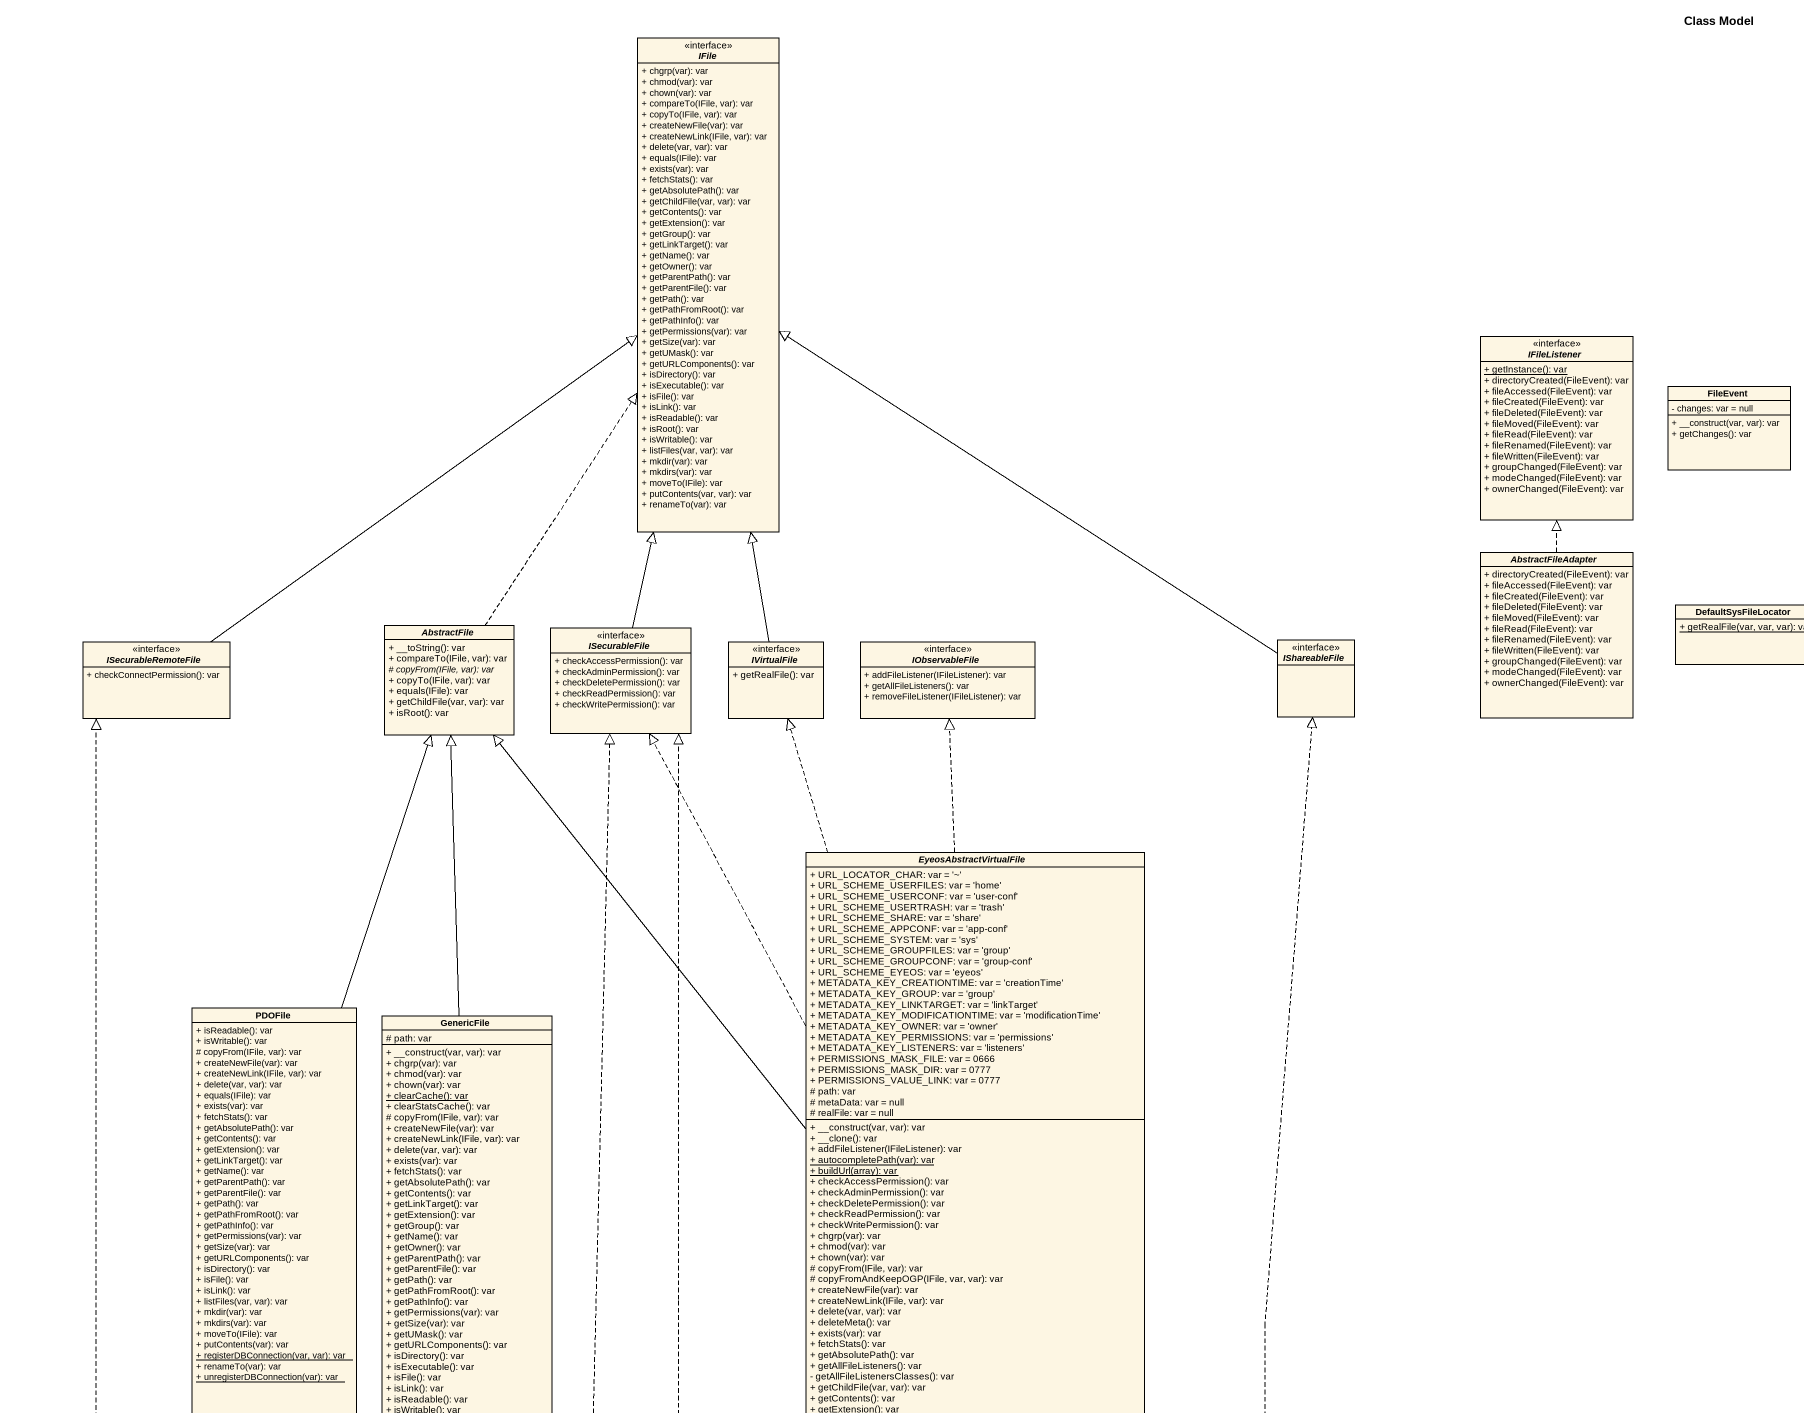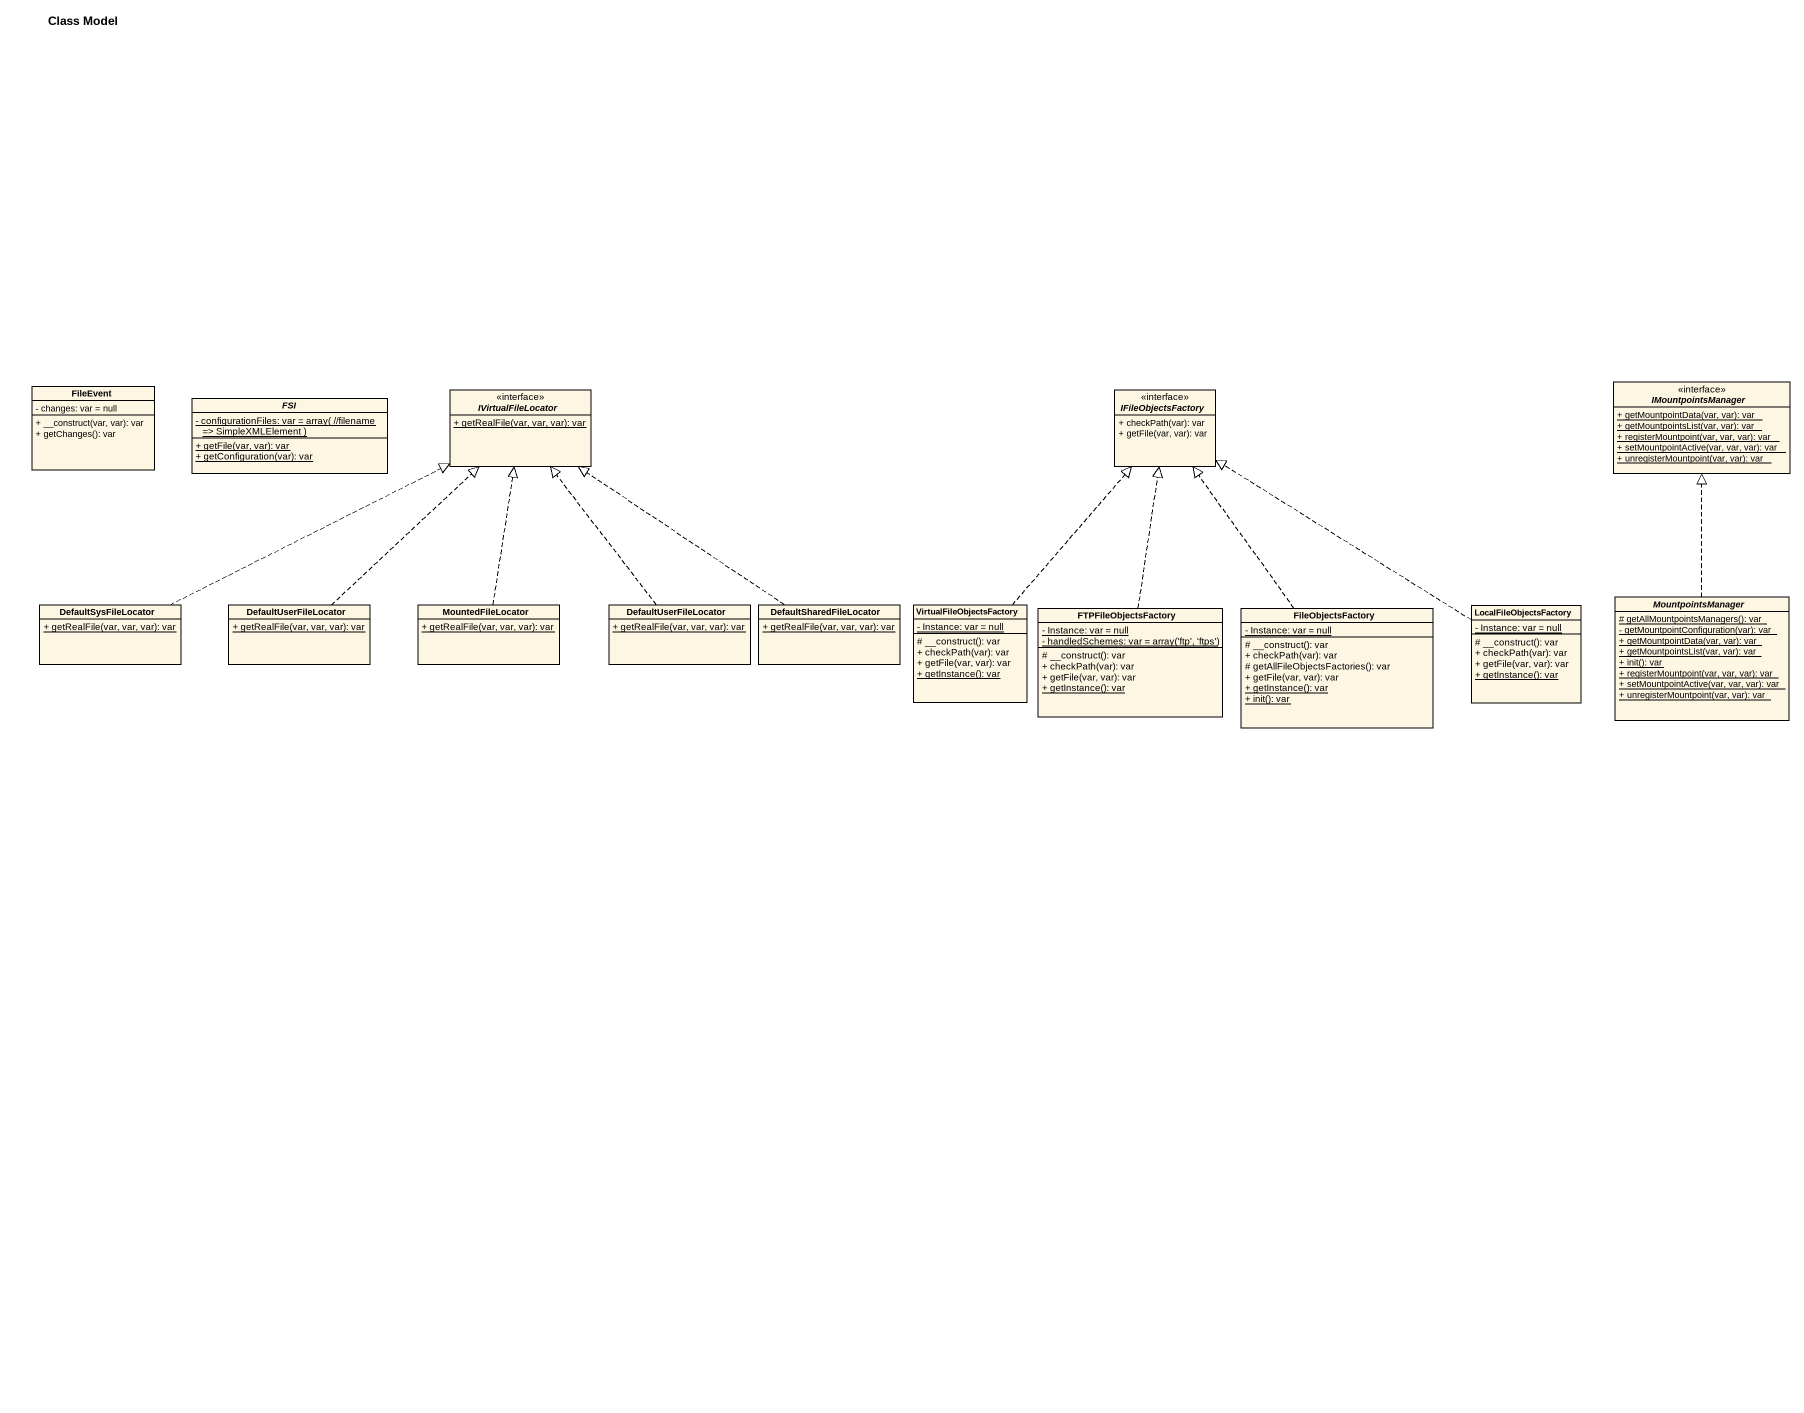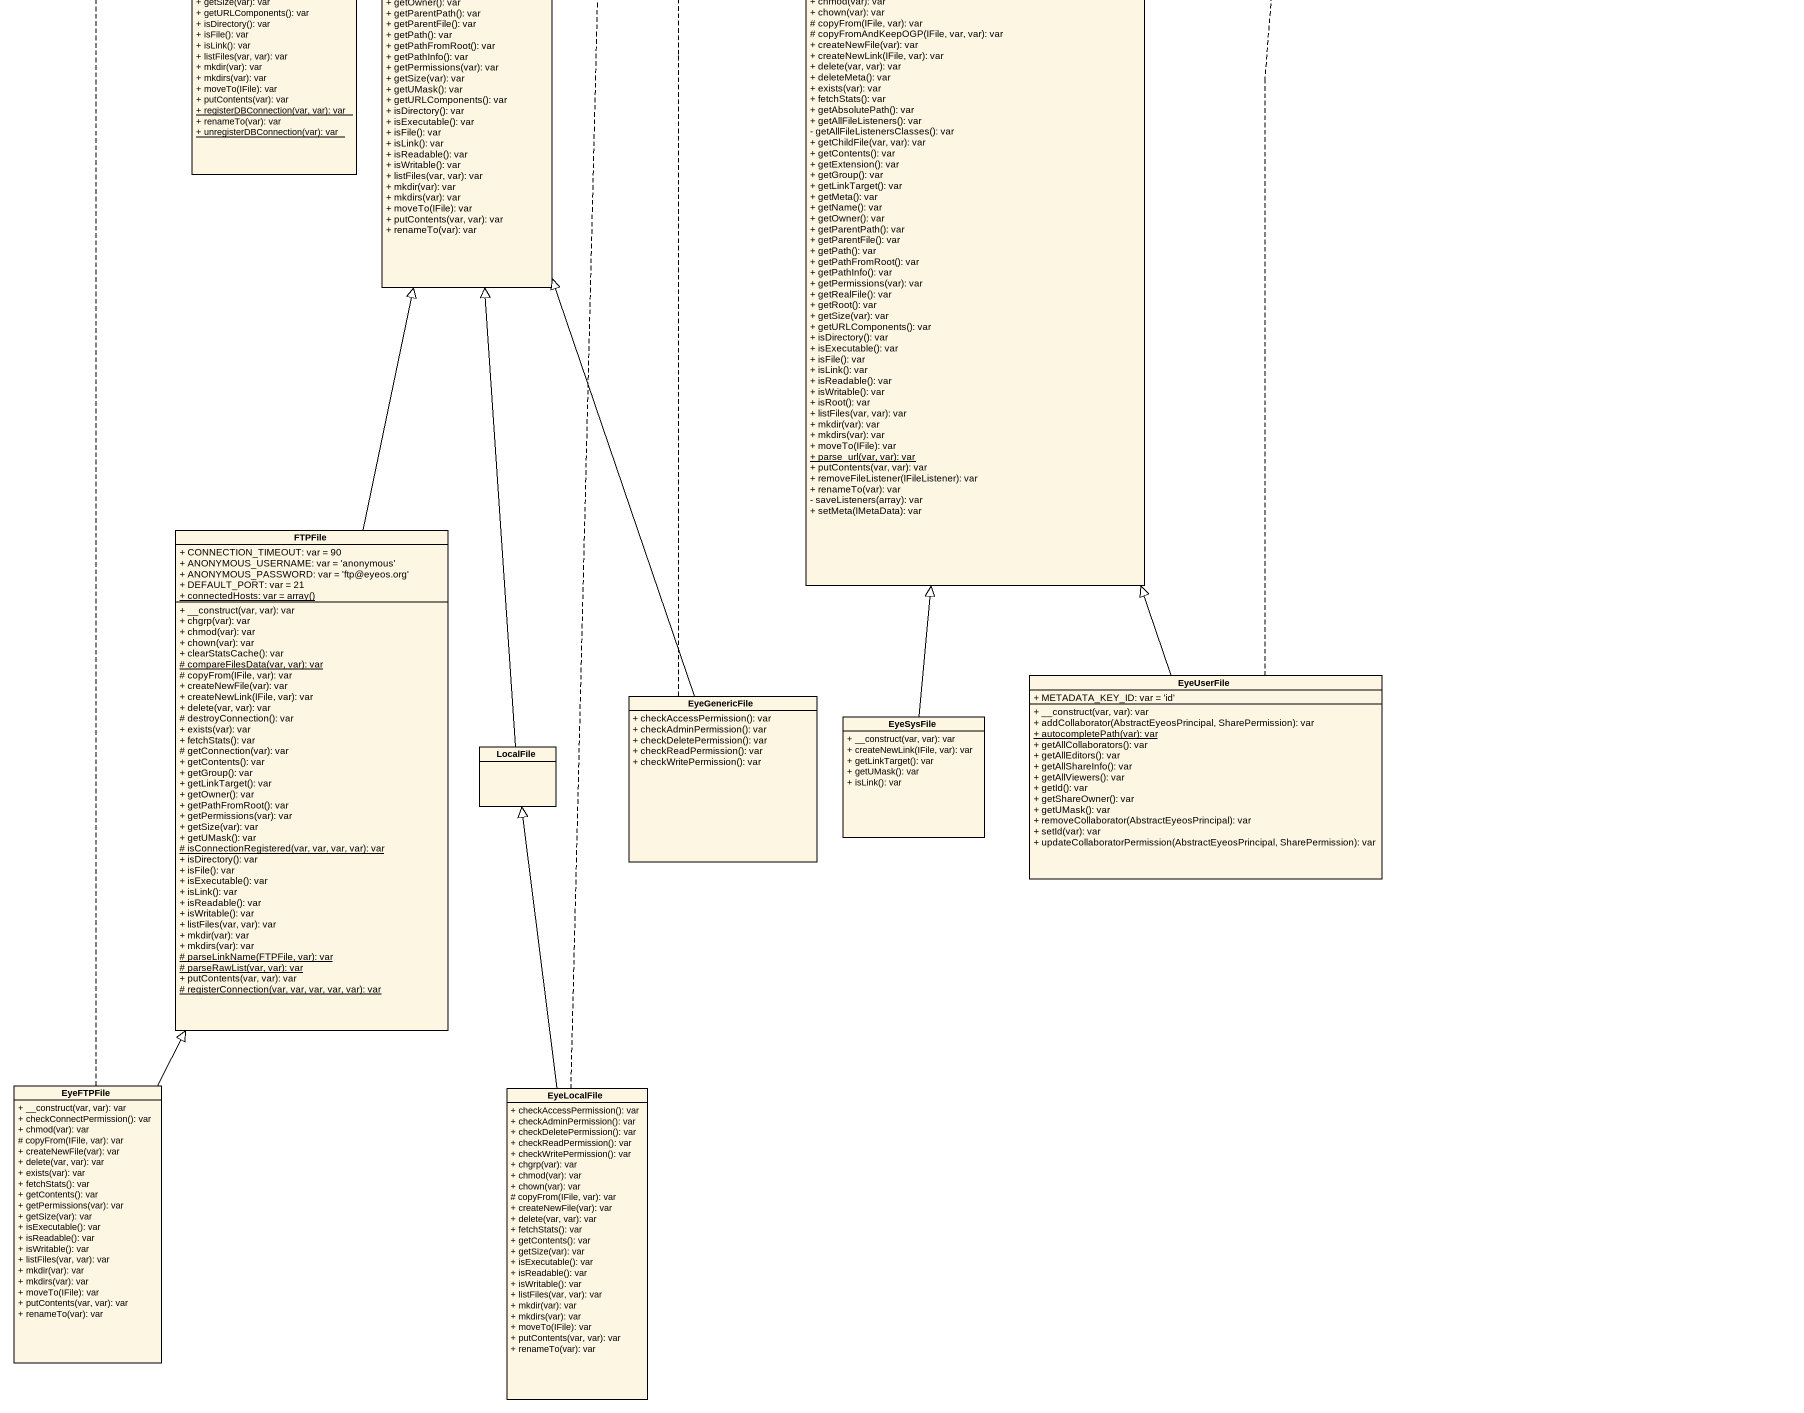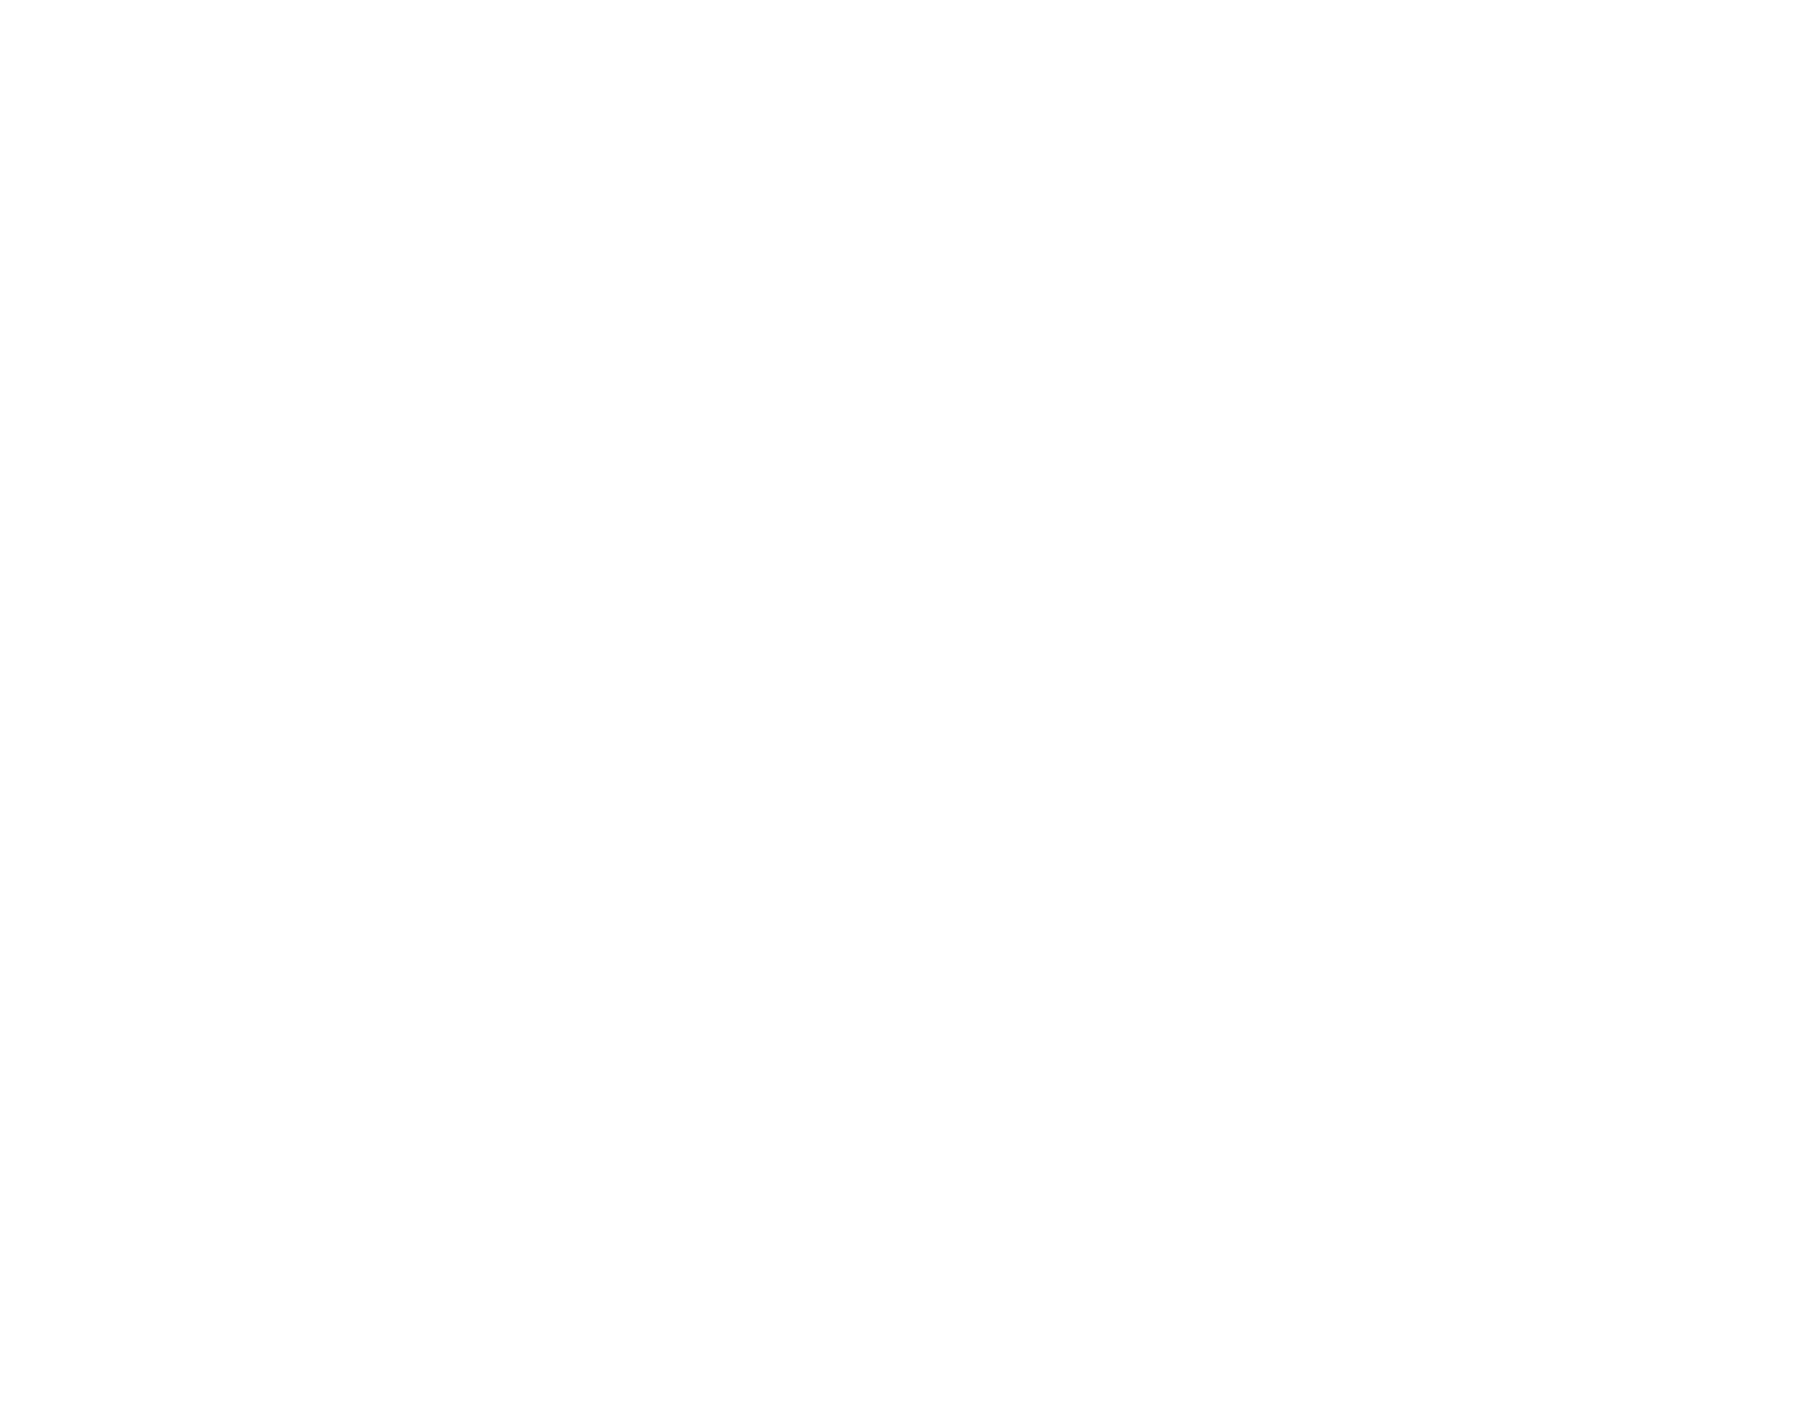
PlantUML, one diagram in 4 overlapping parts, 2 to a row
@startuml
title Class Model
hide circle
hide empty members
skinparam classAttributeIconSize 0
interface IFile <<interface>> {
  + chgrp(var): var
  + chmod(var): var
  + chown(var): var
  + compareTo(IFile, var): var
  + copyTo(IFile, var): var
  + createNewFile(var): var
  + createNewLink(IFile, var): var
  + delete(var, var): var
  + equals(IFile): var
  + exists(var): var
  + fetchStats(): var
  + getAbsolutePath(): var
  + getChildFile(var, var): var
  + getContents(): var
  + getExtension(): var
  + getGroup(): var
  + getLinkTarget(): var
  + getName(): var
  + getOwner(): var
  + getParentPath(): var
  + getParentFile(): var
  + getPath(): var
  + getPathFromRoot(): var
  + getPathInfo(): var
  + getPermissions(var): var
  + getSize(var): var
  + getUMask(): var
  + getURLComponents(): var
  + isDirectory(): var
  + isExecutable(): var
  + isFile(): var
  + isLink(): var
  + isReadable(): var
  + isRoot(): var
  + isWritable(): var
  + listFiles(var, var): var
  + mkdir(var): var
  + mkdirs(var): var
  + moveTo(IFile): var
  + putContents(var, var): var
  + renameTo(var): var
}
interface IFileListener <<interface>> {
  {static} + getInstance(): var
  + directoryCreated(FileEvent): var
  + fileAccessed(FileEvent): var
  + fileCreated(FileEvent): var
  + fileDeleted(FileEvent): var
  + fileMoved(FileEvent): var
  + fileRead(FileEvent): var
  + fileRenamed(FileEvent): var
  + fileWritten(FileEvent): var
  + groupChanged(FileEvent): var
  + modeChanged(FileEvent): var
  + ownerChanged(FileEvent): var
}
class FileEvent {
  - changes: var = null
  + __construct(var, var): var
  + getChanges(): var
}
abstract class FSI {
  {static} {field} - configurationFiles: var = array( //filename => SimpleXMLElement )
  {static} + getFile(var, var): var
  {static} + getConfiguration(var): var
}
interface IVirtualFileLocator <<interface>> {
  {static} + getRealFile(var, var, var): var
}
interface IFileObjectsFactory <<interface>> {
  + checkPath(var): var
  + getFile(var, var): var
}
interface IMountpointsManager <<interface>> {
  {static} + getMountpointData(var, var): var
  {static} + getMountpointsList(var, var): var
  {static} + registerMountpoint(var, var, var): var
  {static} + setMountpointActive(var, var, var): var
  {static} + unregisterMountpoint(var, var): var
}
abstract class AbstractFileAdapter {
  + directoryCreated(FileEvent): var
  + fileAccessed(FileEvent): var
  + fileCreated(FileEvent): var
  + fileDeleted(FileEvent): var
  + fileMoved(FileEvent): var
  + fileRead(FileEvent): var
  + fileRenamed(FileEvent): var
  + fileWritten(FileEvent): var
  + groupChanged(FileEvent): var
  + modeChanged(FileEvent): var
  + ownerChanged(FileEvent): var
}
abstract class MountpointsManager {
  {static} # getAllMountpointsManagers(): var
  {static} - getMountpointConfiguration(var): var
  {static} + getMountpointData(var, var): var
  {static} + getMountpointsList(var, var): var
  {static} + init(): var
  {static} + registerMountpoint(var, var, var): var
  {static} + setMountpointActive(var, var, var): var
  {static} + unregisterMountpoint(var, var): var
}
interface ISecurableRemoteFile <<interface>> {
  + checkConnectPermission(): var
}
abstract class AbstractFile {
  + __toString(): var
  + compareTo(IFile, var): var
  {abstract} # copyFrom(IFile, var): var
  + copyTo(IFile, var): var
  + equals(IFile): var
  + getChildFile(var, var): var
  + isRoot(): var
}
interface ISecurableFile <<interface>> {
  + checkAccessPermission(): var
  + checkAdminPermission(): var
  + checkDeletePermission(): var
  + checkReadPermission(): var
  + checkWritePermission(): var
}
interface IVirtualFile <<interface>> {
  + getRealFile(): var
}
interface IObservableFile <<interface>> {
  + addFileListener(IFileListener): var
  + getAllFileListeners(): var
  + removeFileListener(IFileListener): var
}
interface IShareableFile <<interface>>
class DefaultSysFileLocator {
  {static} + getRealFile(var, var, var): var
}
class DefaultUserFileLocator {
  {static} + getRealFile(var, var, var): var
}
class MountedFileLocator {
  {static} + getRealFile(var, var, var): var
}
class "DefaultUserFileLocator" as DefaultUserFileLocator_2 {
  {static} + getRealFile(var, var, var): var
}
class DefaultSharedFileLocator {
  {static} + getRealFile(var, var, var): var
}
class VirtualFileObjectsFactory {
  {static} - Instance: var = null
  # __construct(): var
  + checkPath(var): var
  + getFile(var, var): var
  {static} + getInstance(): var
}
class FTPFileObjectsFactory {
  {static} - Instance: var = null
  {static} {field} - handledSchemes: var = array('ftp', 'ftps')
  # __construct(): var
  + checkPath(var): var
  + getFile(var, var): var
  {static} + getInstance(): var
}
class FileObjectsFactory {
  {static} - Instance: var = null
  # __construct(): var
  + checkPath(var): var
  # getAllFileObjectsFactories(): var
  + getFile(var, var): var
  {static} + getInstance(): var
  {static} + init(): var
}
class LocalFileObjectsFactory {
  {static} - Instance: var = null
  # __construct(): var
  + checkPath(var): var
  + getFile(var, var): var
  {static} + getInstance(): var
}
abstract class EyeosAbstractVirtualFile {
  + URL_LOCATOR_CHAR: var = '~'
  + URL_SCHEME_USERFILES: var = 'home'
  + URL_SCHEME_USERCONF: var = 'user-conf'
  + URL_SCHEME_USERTRASH: var = 'trash'
  + URL_SCHEME_SHARE: var = 'share'
  + URL_SCHEME_APPCONF: var = 'app-conf'
  + URL_SCHEME_SYSTEM: var = 'sys'
  + URL_SCHEME_GROUPFILES: var = 'group'
  + URL_SCHEME_GROUPCONF: var = 'group-conf'
  + URL_SCHEME_EYEOS: var = 'eyeos'
  + METADATA_KEY_CREATIONTIME: var = 'creationTime'
  + METADATA_KEY_GROUP: var = 'group'
  + METADATA_KEY_LINKTARGET: var = 'linkTarget'
  + METADATA_KEY_MODIFICATIONTIME: var = 'modificationTime'
  + METADATA_KEY_OWNER: var = 'owner'
  + METADATA_KEY_PERMISSIONS: var = 'permissions'
  + METADATA_KEY_LISTENERS: var = 'listeners'
  + PERMISSIONS_MASK_FILE: var = 0666
  + PERMISSIONS_MASK_DIR: var = 0777
  + PERMISSIONS_VALUE_LINK: var = 0777
  # path: var
  # metaData: var = null
  # realFile: var = null
  + __construct(var, var): var
  + __clone(): var
  + addFileListener(IFileListener): var
  {static} + autocompletePath(var): var
  {static} + buildUrl(array): var
  + checkAccessPermission(): var
  + checkAdminPermission(): var
  + checkDeletePermission(): var
  + checkReadPermission(): var
  + checkWritePermission(): var
  + chgrp(var): var
  + chmod(var): var
  + chown(var): var
  # copyFrom(IFile, var): var
  # copyFromAndKeepOGP(IFile, var, var): var
  + createNewFile(var): var
  + createNewLink(IFile, var): var
  + delete(var, var): var
  + deleteMeta(): var
  + exists(var): var
  + fetchStats(): var
  + getAbsolutePath(): var
  + getAllFileListeners(): var
  - getAllFileListenersClasses(): var
  + getChildFile(var, var): var
  + getContents(): var
  + getExtension(): var
  + getGroup(): var
  + getLinkTarget(): var
  + getMeta(): var
  + getName(): var
  + getOwner(): var
  + getParentPath(): var
  + getParentFile(): var
  + getPath(): var
  + getPathFromRoot(): var
  + getPathInfo(): var
  + getPermissions(var): var
  + getRealFile(): var
  + getRoot(): var
  + getSize(var): var
  + getURLComponents(): var
  + isDirectory(): var
  + isExecutable(): var
  + isFile(): var
  + isLink(): var
  + isReadable(): var
  + isWritable(): var
  + isRoot(): var
  + listFiles(var, var): var
  + mkdir(var): var
  + mkdirs(var): var
  + moveTo(IFile): var
  {static} + parse_url(var, var): var
  + putContents(var, var): var
  + removeFileListener(IFileListener): var
  + renameTo(var): var
  - saveListeners(array): var
  + setMeta(IMetaData): var
}
class PDOFile {
  + isReadable(): var
  + isWritable(): var
  # copyFrom(IFile, var): var
  + createNewFile(var): var
  + createNewLink(IFile, var): var
  + delete(var, var): var
  + equals(IFile): var
  + exists(var): var
  + fetchStats(): var
  + getAbsolutePath(): var
  + getContents(): var
  + getExtension(): var
  + getLinkTarget(): var
  + getName(): var
  + getParentPath(): var
  + getParentFile(): var
  + getPath(): var
  + getPathFromRoot(): var
  + getPathInfo(): var
  + getPermissions(var): var
  + getSize(var): var
  + getURLComponents(): var
  + isDirectory(): var
  + isFile(): var
  + isLink(): var
  + listFiles(var, var): var
  + mkdir(var): var
  + mkdirs(var): var
  + moveTo(IFile): var
  + putContents(var): var
  {static} + registerDBConnection(var, var): var
  + renameTo(var): var
  {static} + unregisterDBConnection(var): var
}
class GenericFile {
  # path: var
  + __construct(var, var): var
  + chgrp(var): var
  + chmod(var): var
  + chown(var): var
  {static} + clearCache(): var
  + clearStatsCache(): var
  # copyFrom(IFile, var): var
  + createNewFile(var): var
  + createNewLink(IFile, var): var
  + delete(var, var): var
  + exists(var): var
  + fetchStats(): var
  + getAbsolutePath(): var
  + getContents(): var
  + getLinkTarget(): var
  + getExtension(): var
  + getGroup(): var
  + getName(): var
  + getOwner(): var
  + getParentPath(): var
  + getParentFile(): var
  + getPath(): var
  + getPathFromRoot(): var
  + getPathInfo(): var
  + getPermissions(var): var
  + getSize(var): var
  + getUMask(): var
  + getURLComponents(): var
  + isDirectory(): var
  + isExecutable(): var
  + isFile(): var
  + isLink(): var
  + isReadable(): var
  + isWritable(): var
  + listFiles(var, var): var
  + mkdir(var): var
  + mkdirs(var): var
  + moveTo(IFile): var
  + putContents(var, var): var
  + renameTo(var): var
}
class FTPFile {
  + CONNECTION_TIMEOUT: var = 90
  + ANONYMOUS_USERNAME: var = 'anonymous'
  + ANONYMOUS_PASSWORD: var = 'ftp@eyeos.org'
  + DEFAULT_PORT: var = 21
  {static} {field} + connectedHosts: var = array()
  + __construct(var, var): var
  + chgrp(var): var
  + chmod(var): var
  + chown(var): var
  + clearStatsCache(): var
  {static} # compareFilesData(var, var): var
  # copyFrom(IFile, var): var
  + createNewFile(var): var
  + createNewLink(IFile, var): var
  + delete(var, var): var
  # destroyConnection(): var
  + exists(var): var
  + fetchStats(): var
  # getConnection(var): var
  + getContents(): var
  + getGroup(): var
  + getLinkTarget(): var
  + getOwner(): var
  + getPathFromRoot(): var
  + getPermissions(var): var
  + getSize(var): var
  + getUMask(): var
  {static} # isConnectionRegistered(var, var, var, var): var
  + isDirectory(): var
  + isFile(): var
  + isExecutable(): var
  + isLink(): var
  + isReadable(): var
  + isWritable(): var
  + listFiles(var, var): var
  + mkdir(var): var
  + mkdirs(var): var
  {static} # parseLinkName(FTPFile, var): var
  {static} # parseRawList(var, var): var
  + putContents(var, var): var
  {static} # registerConnection(var, var, var, var, var): var
}
class EyeGenericFile {
  + checkAccessPermission(): var
  + checkAdminPermission(): var
  + checkDeletePermission(): var
  + checkReadPermission(): var
  + checkWritePermission(): var
}
class EyeUserFile {
  + METADATA_KEY_ID: var = 'id'
  + __construct(var, var): var
  + addCollaborator(AbstractEyeosPrincipal, SharePermission): var
  {static} + autocompletePath(var): var
  + getAllCollaborators(): var
  + getAllEditors(): var
  + getAllShareInfo(): var
  + getAllViewers(): var
  + getId(): var
  + getShareOwner(): var
  + getUMask(): var
  + removeCollaborator(AbstractEyeosPrincipal): var
  + setId(var): var
  + updateCollaboratorPermission(AbstractEyeosPrincipal, SharePermission): var
}
class LocalFile
class EyeSysFile {
  + __construct(var, var): var
  + createNewLink(IFile, var): var
  + getLinkTarget(): var
  + getUMask(): var
  + isLink(): var
}
class EyeFTPFile {
  + __construct(var, var): var
  + checkConnectPermission(): var
  + chmod(var): var
  # copyFrom(IFile, var): var
  + createNewFile(var): var
  + delete(var, var): var
  + exists(var): var
  + fetchStats(): var
  + getContents(): var
  + getPermissions(var): var
  + getSize(var): var
  + isExecutable(): var
  + isReadable(): var
  + isWritable(): var
  + listFiles(var, var): var
  + mkdir(var): var
  + mkdirs(var): var
  + moveTo(IFile): var
  + putContents(var, var): var
  + renameTo(var): var
}
class EyeLocalFile {
  + checkAccessPermission(): var
  + checkAdminPermission(): var
  + checkDeletePermission(): var
  + checkReadPermission(): var
  + checkWritePermission(): var
  + chgrp(var): var
  + chmod(var): var
  + chown(var): var
  # copyFrom(IFile, var): var
  + createNewFile(var): var
  + delete(var, var): var
  + fetchStats(): var
  + getContents(): var
  + getSize(var): var
  + isExecutable(): var
  + isReadable(): var
  + isWritable(): var
  + listFiles(var, var): var
  + mkdir(var): var
  + mkdirs(var): var
  + moveTo(IFile): var
  + putContents(var, var): var
  + renameTo(var): var
}
AbstractFileAdapter .up.|> IFileListener
MountpointsManager .up.|> IMountpointsManager
ISecurableRemoteFile -up-|> IFile
AbstractFile .up.|> IFile
ISecurableFile -up-|> IFile
IVirtualFile -up-|> IFile
IShareableFile -up-|> IFile
DefaultSysFileLocator .right.|> IVirtualFileLocator
DefaultUserFileLocator .up.|> IVirtualFileLocator
MountedFileLocator .up.|> IVirtualFileLocator
DefaultUserFileLocator_2 .up.|> IVirtualFileLocator
DefaultSharedFileLocator .up.|> IVirtualFileLocator
VirtualFileObjectsFactory .up.|> IFileObjectsFactory
FTPFileObjectsFactory .up.|> IFileObjectsFactory
FileObjectsFactory .up.|> IFileObjectsFactory
LocalFileObjectsFactory .up.|> IFileObjectsFactory
EyeosAbstractVirtualFile -up-|> AbstractFile
EyeosAbstractVirtualFile .up.|> ISecurableFile
EyeosAbstractVirtualFile .up.|> IVirtualFile
EyeosAbstractVirtualFile .up.|> IObservableFile
PDOFile -up-|> AbstractFile
GenericFile -up-|> AbstractFile
FTPFile -up-|> GenericFile
EyeGenericFile .up.|> ISecurableFile
EyeGenericFile -up-|> GenericFile
EyeUserFile .up.|> IShareableFile
EyeUserFile -up-|> EyeosAbstractVirtualFile
LocalFile -up-|> GenericFile
EyeSysFile -up-|> EyeosAbstractVirtualFile
EyeFTPFile .up.|> ISecurableRemoteFile
EyeFTPFile -up-|> FTPFile
EyeLocalFile .up.|> ISecurableFile
EyeLocalFile -up-|> LocalFile
@enduml
